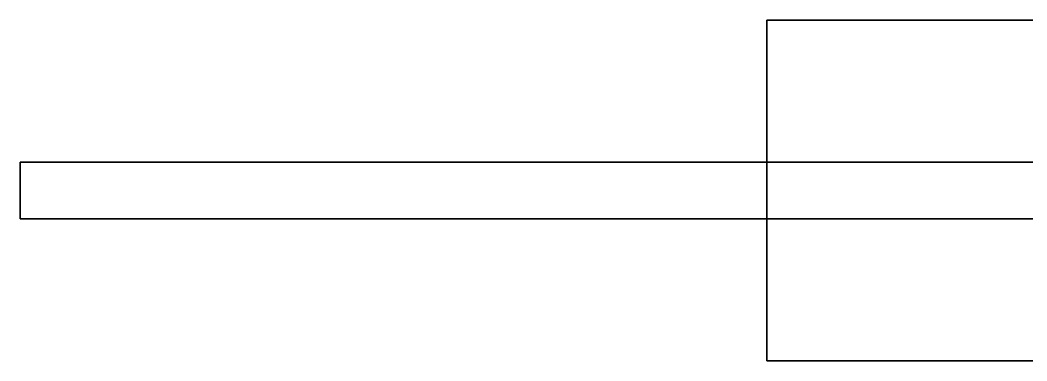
# Model space of a CAD drawing. Extents: x -19 to 904, y -1167 to 74.
# Drawn here: x -19 to 69.5, y -949.6 to -919.6 of the extents above; entities that cross this region are included whole.
import ezdxf

# ---------------------------------------------------------------- set-up
doc = ezdxf.new("R2010")
doc.units = 0
for name, color, linetype in [('PQ_200_2D', 1, 'Continuous'), ('PQ_200_3D', 1, 'Continuous'), ('PQ_204_2D', 7, 'Continuous'), ('PQ_204_3D', 7, 'Continuous')]:
    doc.layers.add(name, color=color, linetype=linetype)

msp = doc.modelspace()

# ---------------------------------------------------------------- linework, layer by layer
at = {"layer": 'PQ_200_2D'}
for p, q in [((46.666, -932.1), (46.666, -919.6)), ((46.666, -919.6), (71.666, -919.6)), ((-18.99, -932.1), (46.666, -932.1)), ((-18.99, -937.1), (-18.99, -932.1)), ((46.666, -937.1), (-18.99, -937.1)), ((46.666, -949.6), (46.666, -937.1)), ((71.666, -949.6), (46.666, -949.6))]:
    msp.add_line(p, q, dxfattribs=at)
at = {"layer": 'PQ_204_2D'}
for p, q in [((46.666, -932.1), (151.01, -932.1)), ((151.01, -937.1), (46.666, -937.1))]:
    msp.add_line(p, q, dxfattribs=at)

# ---------------------------------------------------------------- meshes
at = {"layer": 'PQ_200_3D'}
mesh = msp.add_polyface(dxfattribs=at)
corners = [(-18.99, -937.1, 224.232), (151.01, -937.1, 224.232), (151.01, -932.1, 224.232), (-18.99, -932.1, 224.232), (-18.99, -937.1, 249.232), (151.01, -937.1, 249.232), (151.01, -932.1, 249.232), (-18.99, -932.1, 249.232)]
mesh.append_faces([[corners[k] for k in face] for face in [(0, 3, 2, 1), (4, 5, 6, 7), (0, 1, 5, 4), (3, 7, 6, 2), (0, 4, 7, 3), (1, 2, 6, 5)]])
at = {"layer": 'PQ_204_3D'}
mesh = msp.add_polyface(dxfattribs=at)
corners = [(46.666, -949.6, 193.08), (71.666, -949.6, 193.08), (71.666, -919.6, 193.08), (46.666, -919.6, 193.08), (46.666, -949.6, 208.08), (71.666, -949.6, 208.08), (71.666, -919.6, 208.08), (46.666, -919.6, 208.08)]
mesh.append_faces([[corners[k] for k in face] for face in [(0, 3, 2, 1), (4, 5, 6, 7), (0, 1, 5, 4), (3, 7, 6, 2), (0, 4, 7, 3), (1, 2, 6, 5)]])

doc.saveas('drawing.dxf')
